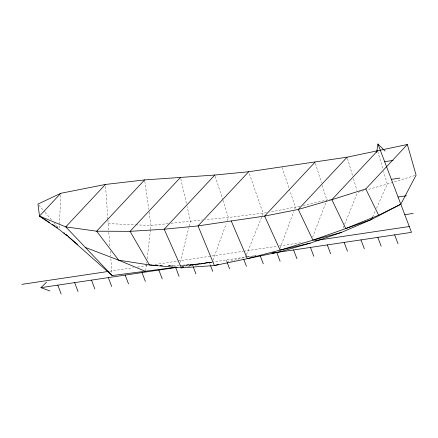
<?xml version="1.0" encoding="UTF-8"?>
<svg xmlns="http://www.w3.org/2000/svg" width="438" height="438" viewBox="0 0 438 438"><rect width="100%" height="100%" fill="white"/><g stroke="black" fill="none" stroke-linecap="round" stroke-linejoin="round"><path stroke-width="0.33" stroke-dasharray="2.19 1.64" d="M59.311 228.083L60.729 194.631M145.744 270.766L146.522 264.081M146.599 263.413L146.752 262.077M147.141 258.732L150.469 230.054M150.546 229.408L150.995 225.532L149.117 212.112M180.166 262.274L188.855 227.525M189.172 226.232L190.464 221.075L187.136 206.528M212.977 260.172L226.172 223.747M227.311 220.604L228.45 217.462L222.876 200.106M280.085 248.324L293.761 211.631M294.703 209.101L295.409 207.201L289.819 190.525M312.54 237.391L326.628 200.73M246.249 255.25L245.488 257.128L226.588 262.252M246.501 254.626L263.167 213.366L249.107 173.026M343.129 228.067L344.394 224.94M344.646 224.316L357.528 192.435M372.639 217.013L375.404 210.804M376.51 208.318L387.296 184.075L383.672 171.68M414.819 175.523L387.296 184.075L367.236 189.709M358.175 192.255L364 190.618M303.271 205.433L330.772 199.142M299.997 206.172L269.885 212.085M266.528 212.726L228.45 217.462L205.389 219.657M187.705 266.665L211.62 262.209L188.088 264.957L180.527 265.439L196.323 264.24L211.62 262.176L181.677 266.485M246.813 256.931L256.104 255.529M109.79 271.226L133.448 267.695M137.505 267.087L147.65 265.576M155.085 264.464L242.975 251.346M243.648 251.242L276.778 246.298M279.482 245.899L302.466 242.466M181.6 266.665L247.191 256.876M247.864 256.777L255.978 255.562M211.609 262.176L188.674 265.204L196.323 264.24L179.892 265.335M168.389 223.566L150.995 225.532L136.048 224.847M171.066 223.265L202.674 219.914M179.208 265.362L168.301 265.625M168.263 265.778L172.966 265.921L168.263 265.729M108.186 223.577L135.369 224.82M174.335 266.561L175.676 266.649M38.851 205.132L44.627 211.806M45.07 212.321L51.733 220.024M53.956 222.592L58.396 227.727M226.227 260.008L227.185 262.526M209.386 262.521L210.344 265.045M192.545 265.034L193.021 266.293M282.077 167.431L289.606 189.884M215.239 176.322L222.674 199.465M315.42 163.467L321.443 182.761M322.242 185.334L326.858 200.122M347.509 158.485L352.519 175.463M353.482 178.726L356.948 190.481M377.759 151.455L382.719 168.416M180.774 178.748L186.528 203.878M144.797 181.255L148.745 209.43M108.805 232.249L109.954 247.136M110.266 251.198L110.633 255.934M110.841 258.639L111.991 273.531M105.574 186.478L107.901 219.531M107.951 220.204L108.657 230.229"/><path stroke-width="0.66" d="M376.642 152.298L377.945 144.02L385.062 151.044M372.36 217.637L371.534 219.498L341.361 232.441L310.334 243.123L278.672 252.124L214.385 265.559L181.359 267.848L149.451 264.957L118.621 260.167L85.744 247.596M60.789 193.306L39.502 216.076L65.766 226.889L96.672 231.198L130.086 231.335L164.19 229.216L198.025 225.92L231.226 220.966L247.339 258.634L280.134 250.114L312.935 240.15L371.534 219.498L400.814 204.228L416.1 175.129L407.34 144.502L347.126 157.182L248.664 171.745L214.828 175.041L144.611 179.914L105.432 184.453L60.789 193.306L37.958 204.103L39.502 216.076L59.437 229.671L65.897 235.003M105.432 184.453L65.766 226.889L112.15 275.557L177.018 267.142M144.611 179.914L96.672 231.198L118.621 260.167L145.668 271.434M180.472 177.428L130.086 231.335L149.451 264.957L152.424 265.149M214.828 175.041L164.19 229.216L181.359 267.848L183.845 267.383M248.664 171.745L198.025 225.92L214.385 265.559L218.765 264.371M315.021 162.18L264.634 216.087L231.226 220.966M347.126 157.182L298.278 209.446L264.634 216.087L280.134 250.114L310.334 243.123M377.567 150.803L331.878 199.69L298.278 209.446L312.935 240.15L341.361 232.441M400.814 204.228L378.646 215.2L345.741 228.532L331.878 199.69L365.801 188.942L407.34 144.502M49.927 290.985L40.958 287.662L46.57 282.154M272.031 253.126L278.672 252.124M384.657 161.688L393.078 160.428M391.364 179.356L399.79 178.096M398.076 197.018L406.497 195.764M404.789 214.686L413.209 213.426M21.9 284.344L108.438 271.429M314.637 240.648L409.284 226.523M40.958 287.662L176.87 267.372M272.206 253.142L411.501 232.354L377.945 144.02M153.612 265.225L157.625 265.488M160.297 265.658L162.306 265.789M39.502 216.076L49.593 222.542M52.44 224.371L55.292 226.194M56.431 226.928L57.575 227.656M63.828 232.671L64.84 233.542M65.848 234.412L77.46 244.426M65.892 234.604L67.419 235.956M68.432 236.854L112.15 275.557M365.801 188.942L378.646 215.2M394.654 234.867L398.011 243.698M377.813 237.38L381.17 246.211M360.972 239.893L364.323 248.724M344.126 242.406L347.482 251.242M327.285 244.919L330.641 253.755M310.443 247.437L313.8 256.268M293.597 249.95L296.953 258.781M276.756 252.463L280.112 261.294M260.156 255.606L263.271 263.813M243.791 259.384L246.424 266.326M227.185 262.526L229.583 268.839M210.585 265.674L212.742 271.352M193.262 266.928L195.895 273.865M175.698 267.547L179.054 276.378M158.857 270.06L162.213 278.897M142.016 272.573L145.367 281.41M125.169 275.091L128.526 283.923M108.328 277.604L111.685 286.436M91.487 280.117L94.843 288.949M74.641 282.63L77.997 291.462M57.8 285.143L61.156 293.98"/></g></svg>
